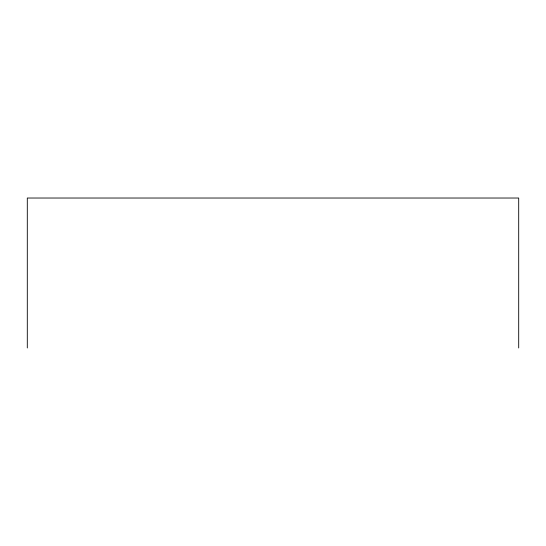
<?xml version="1.0" encoding="UTF-8"?>
<svg xmlns="http://www.w3.org/2000/svg" width="546" height="546" viewBox="0 0 546 546"><rect width="100%" height="100%" fill="white"/><g stroke="black" fill="none" stroke-linecap="round" stroke-linejoin="round"><path stroke-width="0.82" d="M518.7 347.973L518.7 198.027L27.3 198.027L27.3 347.973"/></g></svg>
